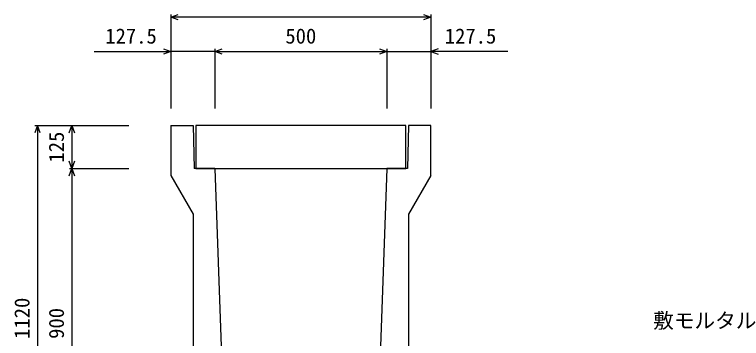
# Model space of a CAD drawing. Units: millimetres, scale not verified. Extents: x -25200 to 25200, y -8910 to 8910.
# Drawn here: x 12828 to 14940, y -5460 to -4518 of the extents above; entities that cross this region are included whole.
import ezdxf
from ezdxf.enums import TextEntityAlignment as Align

# ---------------------------------------------------------------- set-up
doc = ezdxf.new("R2010")
doc.units = ezdxf.units.MM
doc.header["$LTSCALE"] = 30
for name, color, linetype, lineweight in [('0-0_DIM', 7, 'Continuous', 25), ('0-2_HATCH', 6, 'Continuous', 25), ('0-5_OUTLINE', 3, 'Continuous', 25)]:
    doc.layers.add(name, color=color, linetype=linetype, lineweight=lineweight)
doc.styles.add('ＭＳ ゴシック', font='')
doc.styles.get('ＭＳ ゴシック').set_extended_font_data('MS Gothic')

msp = doc.modelspace()

# ---------------------------------------------------------------- linework, layer by layer
at = {"layer": '0-0_DIM'}
for p, q in [((13282.28, -4518.26), (13282.28, -4790.76)), ((14037.28, -4518.26), (14037.28, -4790.76)), ((14037.28, -4525.76), (13282.28, -4525.76)), ((13409.78, -4618.26), (13409.78, -4790.76)), ((13909.78, -4618.26), (13909.78, -4790.76)), ((13058.9, -4625.76), (13282.28, -4625.76)), ((13409.78, -4625.76), (13282.28, -4625.76)), ((13409.78, -4625.76), (13909.78, -4625.76)), ((13909.78, -4625.76), (14037.28, -4625.76)), ((14260.66, -4625.76), (14037.28, -4625.76)), ((12887.28, -4840.76), (13159.78, -4840.76)), ((12894.78, -4840.76), (12894.78, -5960.76)), ((12994.78, -4840.76), (12994.78, -4965.76)), ((12987.28, -4965.76), (13159.78, -4965.76)), ((12994.78, -4965.76), (12994.78, -5865.76))]:
    msp.add_line(p, q, dxfattribs=at)
for points in [[(13303.42, -4533.46), (13282.28, -4525.76), (13303.42, -4518.07)], [(14016.14, -4518.07), (14037.28, -4525.76), (14016.14, -4533.46)], [(13261.14, -4618.07), (13282.28, -4625.76), (13261.14, -4633.46)], [(13430.92, -4633.46), (13409.78, -4625.76), (13430.92, -4618.07)], [(13888.64, -4618.07), (13909.78, -4625.76), (13888.64, -4633.46)], [(14058.42, -4618.07), (14037.28, -4625.76), (14058.42, -4633.46)], [(12902.48, -4861.91), (12894.78, -4840.76), (12887.08, -4861.91)], [(12987.08, -4861.91), (12994.78, -4840.76), (13002.47, -4861.91)], [(13002.47, -4944.62), (12994.78, -4965.76), (12987.08, -4944.62)], [(12987.08, -4986.91), (12994.78, -4965.76), (13002.47, -4986.91)]]:
    msp.add_lwpolyline(points, dxfattribs=at)
at = {"layer": '0-2_HATCH'}
msp.add_lwpolyline([(13354.78, -4965.76), (13964.78, -4965.76), (13964.78, -4840.76), (13354.78, -4840.76)], close=True, dxfattribs=at)
at = {"layer": '0-5_OUTLINE'}
for p, q in [((13282.28, -4840.76), (13347.28, -4840.76)), ((13282.28, -4840.76), (13282.28, -4985.76)), ((13347.28, -4840.76), (13349.78, -4965.76)), ((13972.28, -4840.76), (13969.78, -4965.76)), ((14037.28, -4840.76), (13972.28, -4840.76)), ((14037.28, -4985.76), (14037.28, -4840.76)), ((13409.78, -4965.76), (13349.78, -4965.76)), ((13409.78, -4965.76), (13440.54, -5817.57)), ((13909.78, -4965.76), (13879.02, -5817.57)), ((13969.78, -4965.76), (13909.78, -4965.76)), ((13282.28, -4985.76), (13347.28, -5098.76)), ((14037.28, -4985.76), (13972.28, -5098.76)), ((13347.28, -5098.76), (13347.28, -5785.76))]:
    msp.add_line(p, q, dxfattribs=at)
msp.add_lwpolyline([(13972.28, -5098.76), (13972.28, -5790.76), (14037.28, -5855.76), (14487.28, -5885.76), (14487.28, -5980.76)], dxfattribs=at)

# ---------------------------------------------------------------- texts
at = {"layer": '0-0_DIM', "style": 'ＭＳ ゴシック'}
for s, p in [('127.5', (13091.67, -4615.76)), ('500', (13614.78, -4615.76)), ('127.5', (14077.89, -4615.76)), ('敷モルタル', (14683.17, -5442.88))]:
    msp.add_text(s, height=43.99, dxfattribs=at).set_placement(p, align=Align.BOTTOM_LEFT)
for s, p in [('125', (12984.78, -4948.26)), ('1120', (12884.78, -5460.76)), ('900', (12984.78, -5460.76))]:
    msp.add_text(s, height=43.99, rotation=90, dxfattribs=at).set_placement(p, align=Align.BOTTOM_LEFT)

doc.saveas('drawing.dxf')
